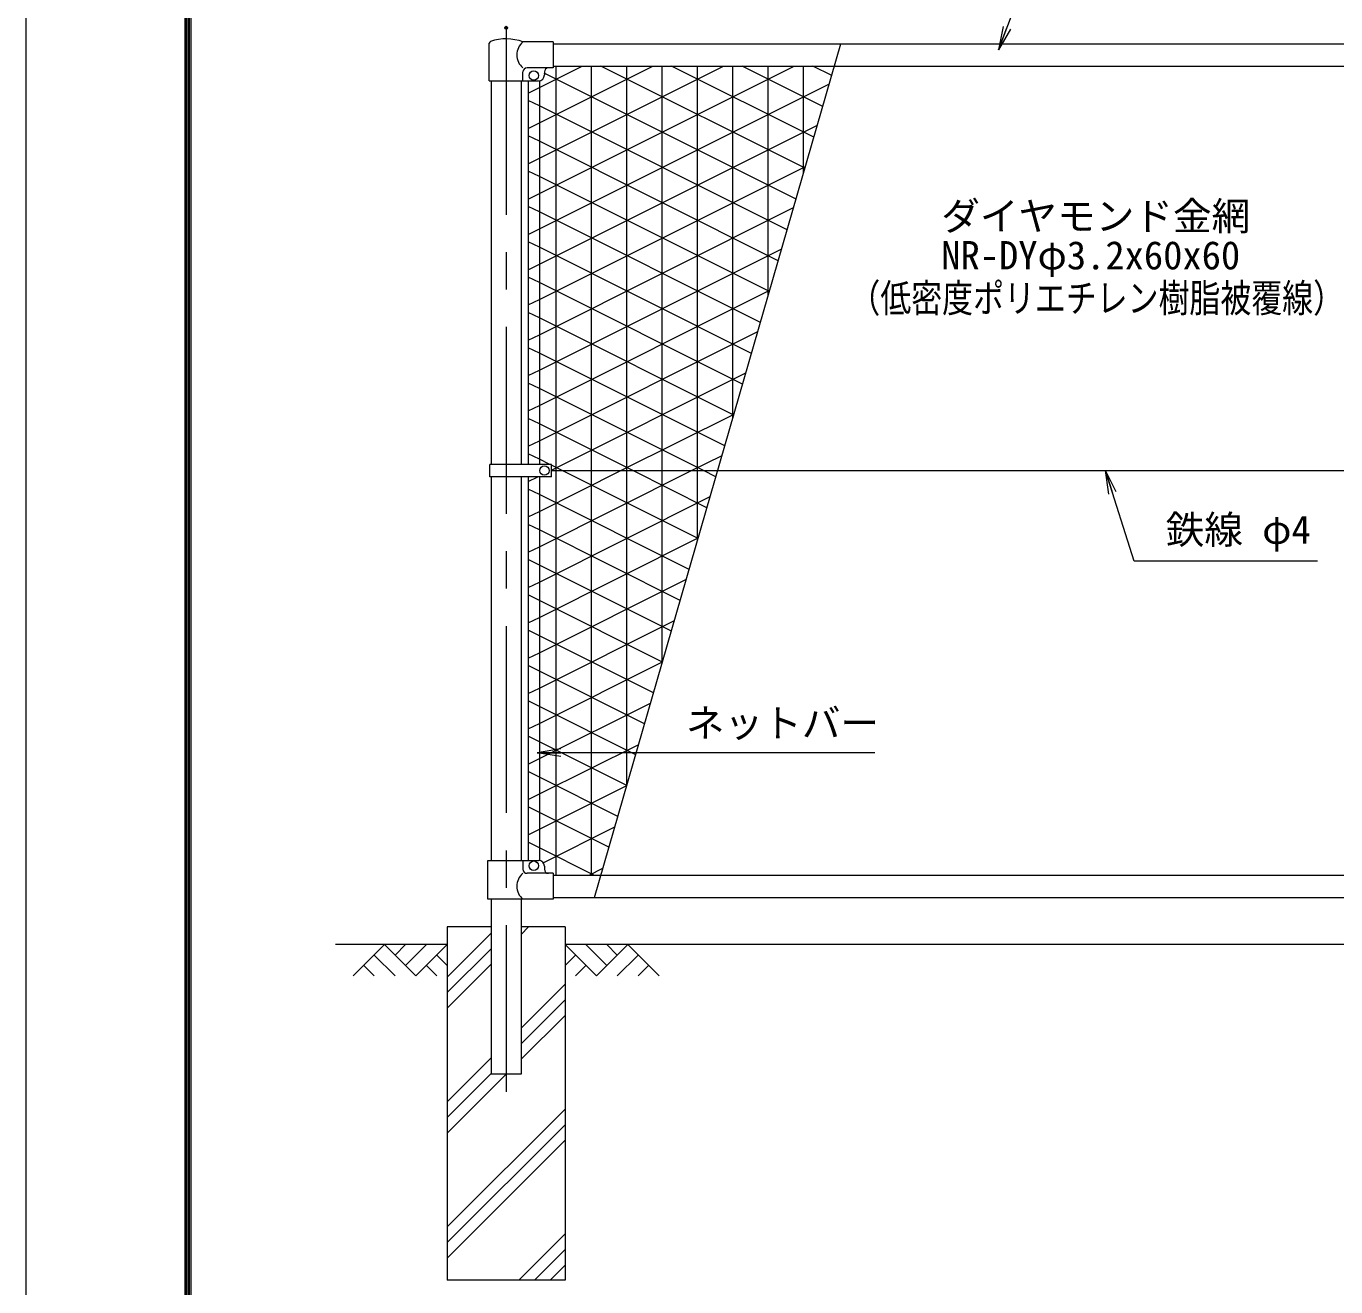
# Model space of a CAD drawing. Units: millimetres, scale not verified. Extents: x -4200 to 4200, y -2970 to 2970.
# Drawn here: x -4200 to -1976, y -1151 to 990 of the extents above; entities that cross this region are included whole.
import ezdxf
from ezdxf.enums import TextEntityAlignment as Align

# ---------------------------------------------------------------- set-up
doc = ezdxf.new("R2010")
doc.units = ezdxf.units.MM
doc.header["$LTSCALE"] = 10
doc.header["$PDMODE"] = 32
doc.header["$PDSIZE"] = 5
doc.linetypes.add('USER1', pattern=[50.8, 31.75, -6.35, 6.35, -6.35])
for name, color, linetype, lineweight in [('0-0_D-TTL', 7, 'Continuous', 18), ('0-1_D-BMK', 2, 'USER1', 13), ('0-2_D-STR1', 1, 'Continuous', 18), ('0-4_0', 7, 'Continuous', 18), ('0-5_Defpoints', 253, 'Continuous', 18), ('0-7_D-BGD', 7, 'Continuous', 18), ('0-8_D-STR4', 7, 'Continuous', 18), ('0-9_D-DCR-HCH', 7, 'Continuous', 13), ('0-A_D-STR3', 3, 'Continuous', 13), ('0-B_D-STR-TXT', 7, 'Continuous', 13)]:
    doc.layers.add(name, color=color, linetype=linetype, lineweight=lineweight)
doc.styles.add('ＭＳ ゴシック', font='')
doc.styles.get('ＭＳ ゴシック').set_extended_font_data('MS Gothic')

# ---------------------------------------------------------------- blocks, each defined once
blk = doc.blocks.new('_Open')
at = {"layer": '0-4_0'}
blk.add_line((-10, 1.667), (0, 0), dxfattribs=at)
blk.add_lwpolyline([(-10, -1.667), (0, 0), (-10, 0)], dxfattribs=at)

msp = doc.modelspace()

# ---------------------------------------------------------------- linework, layer by layer
at = {"layer": '0-0_D-TTL', "color": 2}
msp.add_lwpolyline([(-4200, 2969.89), (4200, 2969.89), (4200, -2970.11), (-4200, -2970.11)], close=True, dxfattribs=at)
at = {"layer": '0-0_D-TTL'}
for points in [[(-3930, 2749.89), (3930, 2749.89), (3930, -2750.11), (-3930, -2750.11)], [(-3927.5, 2747.39), (3927.5, 2747.39), (3927.5, -2747.61), (-3927.5, -2747.61)], [(-3925, 2744.89), (3925, 2744.89), (3925, -2745.11), (-3925, -2745.11)], [(-3922.5, 2742.39), (3922.5, 2742.39), (3922.5, -2742.61), (-3922.5, -2742.61)], [(-3920, 2739.89), (3920, 2739.89), (3920, -2740.11), (-3920, -2740.11)]]:
    msp.add_lwpolyline(points, close=True, dxfattribs=at)
at = {"layer": '0-1_D-BMK'}
msp.add_line((-3384.97, 986.95), (-3384.97, -820.11), dxfattribs=at)
at = {"layer": '0-2_D-STR1'}
for p, q in [((-3304.97, 959.89), (-1464.97, 959.89)), ((-3304.97, 921.89), (-1464.97, 921.89)), ((-3410.37, 896.89), (-3410.37, 245.39)), ((-3359.57, 896.89), (-3359.57, 245.39)), ((-3410.37, 224.39), (-3410.37, -427.11)), ((-3359.57, 224.39), (-3359.57, -427.11)), ((-3304.97, -452.11), (-1464.97, -452.11)), ((-3410.37, -493.11), (-3410.37, -790.11)), ((-3359.57, -493.11), (-3359.57, -790.11)), ((-3304.97, -490.11), (-1464.97, -490.11)), ((-3359.57, -790.11), (-3410.37, -790.11))]:
    msp.add_line(p, q, dxfattribs=at)
at = {"layer": '0-4_0'}
for p, q in [((-3328.47, 885.64), (-3255.98, 921.89)), ((-3328.47, 825.64), (-3135.98, 921.89)), ((-3328.47, 765.64), (-3015.98, 921.89)), ((-3328.47, 705.64), (-2895.98, 921.89)), ((-3300, 234.89), (-3300, 921.89)), ((-3240, 234.89), (-3240, 921.89)), ((-2877.41, 748.58), (-3224.02, 921.89)), ((-3180, 234.89), (-3180, 921.89)), ((-3120, 234.89), (-3120, 921.89)), ((-2862.27, 801.01), (-3104.02, 921.89)), ((-3060, 234.89), (-3060, 921.89)), ((-3000, 323.89), (-3000, 921.89)), ((-2847.14, 853.45), (-2984.02, 921.89)), ((-2940, 531.75), (-2940, 921.89)), ((-2880, 739.6), (-2880, 921.89)), ((-2832, 905.88), (-2864.02, 921.89)), ((-3328.47, 645.64), (-2836.05, 891.86)), ((-2892.54, 696.15), (-3320.48, 910.12)), ((-3347.47, 876.14), (-3328.47, 885.64)), ((-3328.47, 854.12), (-3347.47, 863.62)), ((-2907.68, 643.72), (-3328.47, 854.12)), ((-3347.47, 816.14), (-3328.47, 825.64)), ((-3328.47, 794.12), (-3347.47, 803.62)), ((-3328.47, 585.64), (-2856.29, 821.74)), ((-2922.81, 591.29), (-3328.47, 794.12)), ((-3347.47, 756.14), (-3328.47, 765.64)), ((-3328.47, 734.12), (-3347.47, 743.62)), ((-3328.47, 525.64), (-2876.53, 751.62)), ((-2937.95, 538.85), (-3328.47, 734.12)), ((-3347.47, 696.14), (-3328.47, 705.64)), ((-3328.47, 674.12), (-3347.47, 683.62)), ((-3328.47, 465.64), (-2896.77, 681.49)), ((-2953.08, 486.42), (-3328.47, 674.12)), ((-3347.47, 636.14), (-3328.47, 645.64)), ((-3328.47, 614.12), (-3347.47, 623.62)), ((-2968.22, 433.99), (-3328.47, 614.12)), ((-3328.47, 405.64), (-2917.01, 611.37)), ((-3347.47, 576.14), (-3328.47, 585.64)), ((-3328.47, 554.12), (-3347.47, 563.62)), ((-2983.35, 381.56), (-3328.47, 554.12)), ((-3328.47, 345.64), (-2937.26, 541.25)), ((-3347.47, 516.14), (-3328.47, 525.64)), ((-3328.47, 494.12), (-3347.47, 503.62)), ((-2998.49, 329.12), (-3328.47, 494.12)), ((-3328.47, 285.64), (-2957.5, 471.13)), ((-3347.47, 456.14), (-3328.47, 465.64)), ((-3328.47, 434.12), (-3347.47, 443.62)), ((-3013.63, 276.69), (-3328.47, 434.12)), ((-3347.47, 396.14), (-3328.47, 405.64)), ((-3307.98, 235.89), (-2977.74, 401.01)), ((-3328.47, 374.12), (-3347.47, 383.62)), ((-3050.02, 234.89), (-3328.47, 374.12)), ((-3347.47, 336.14), (-3328.47, 345.64)), ((-3328.47, 314.12), (-3347.47, 323.62)), ((-3170.02, 234.89), (-3328.47, 314.12)), ((-3189.98, 234.89), (-2997.98, 330.89)), ((-3347.47, 276.14), (-3328.47, 285.64)), ((-3069.98, 234.89), (-3018.22, 260.77)), ((-3347.47, 216.14), (-3330.98, 224.39)), ((-3328.47, 165.64), (-3189.98, 234.89)), ((-3328.47, 105.64), (-3069.98, 234.89)), ((-3300, -452.11), (-3300, 234.89)), ((-3240, -452.11), (-3240, 234.89)), ((-3180, -299.67), (-3180, 234.89)), ((-3043.9, 171.83), (-3170.02, 234.89)), ((-3120, -91.81), (-3120, 234.89)), ((-3060, 116.04), (-3060, 234.89)), ((-3028.76, 224.26), (-3050.02, 234.89)), ((-3328.47, 194.12), (-3347.47, 203.62)), ((-3074.17, 66.96), (-3328.47, 194.12)), ((-3328.47, 45.64), (-3038.46, 190.65)), ((-3347.47, 156.14), (-3328.47, 165.64)), ((-3328.47, 134.12), (-3347.47, 143.62)), ((-3089.3, 14.53), (-3328.47, 134.12)), ((-3328.47, -14.36), (-3058.7, 120.53)), ((-3347.47, 96.14), (-3328.47, 105.64)), ((-3328.47, 74.12), (-3347.47, 83.62)), ((-3104.44, -37.9), (-3328.47, 74.12)), ((-3347.47, 36.14), (-3328.47, 45.64)), ((-3328.47, -74.36), (-3078.95, 50.41)), ((-3328.47, 14.12), (-3347.47, 23.62)), ((-3119.57, -90.33), (-3328.47, 14.12)), ((-3347.47, -23.86), (-3328.47, -14.36)), ((-3328.47, -134.36), (-3099.19, -19.71)), ((-3328.47, -45.88), (-3347.47, -36.38)), ((-3134.71, -142.77), (-3328.47, -45.88)), ((-3347.47, -83.86), (-3328.47, -74.36)), ((-3328.47, -105.88), (-3347.47, -96.38)), ((-3328.47, -194.36), (-3119.43, -89.83)), ((-3149.84, -195.2), (-3328.47, -105.88)), ((-3347.47, -143.86), (-3328.47, -134.36)), ((-3328.47, -165.88), (-3347.47, -156.38)), ((-3328.47, -254.36), (-3139.67, -159.96)), ((-3164.98, -247.63), (-3328.47, -165.88)), ((-3347.47, -203.86), (-3328.47, -194.36)), ((-3328.47, -225.88), (-3347.47, -216.38)), ((-3180.12, -300.06), (-3328.47, -225.88)), ((-3328.47, -314.36), (-3159.91, -230.08)), ((-3347.47, -263.86), (-3328.47, -254.36)), ((-3328.47, -285.88), (-3347.47, -276.38)), ((-3195.25, -352.5), (-3328.47, -285.88)), ((-3328.47, -374.36), (-3180.15, -300.2)), ((-3347.47, -323.86), (-3328.47, -314.36)), ((-3328.47, -345.88), (-3347.47, -336.38)), ((-3210.39, -404.93), (-3328.47, -345.88)), ((-3347.47, -383.86), (-3328.47, -374.36)), ((-3322.01, -431.12), (-3200.39, -370.32)), ((-3243.98, -452.11), (-3220.64, -440.44))]:
    msp.add_line(p, q, dxfattribs=at)
for points in [[(-3311.02, 245.39), (-3328.47, 254.12), (-3347.47, 263.62)], [(-3059.03, 119.39), (-3290.02, 234.89), (-3307.98, 243.87)], [(-3236.03, -452.11), (-3328.47, -405.88), (-3347.47, -396.38)]]:
    msp.add_lwpolyline(points, dxfattribs=at)
at = {"layer": '0-5_Defpoints'}
msp.add_line((-3234.97, -490.11), (-2816.41, 959.89), dxfattribs=at)
msp.add_point((-3384.97, 986.95), dxfattribs=at)
at = {"layer": '0-7_D-BGD'}
for p, q in [((-3484.97, -570.11), (-3674.97, -570.11)), ((-1484.97, -570.11), (-3284.97, -570.11))]:
    msp.add_line(p, q, dxfattribs=at)
at = {"layer": '0-8_D-STR4'}
for p, q in [((-3484.97, -540.11), (-3484.97, -1140.11)), ((-3410.37, -540.11), (-3484.97, -540.11)), ((-3284.97, -540.11), (-3359.57, -540.11)), ((-3284.97, -540.11), (-3284.97, -1140.11)), ((-3284.97, -1140.11), (-3484.97, -1140.11))]:
    msp.add_line(p, q, dxfattribs=at)
at = {"layer": '0-9_D-DCR-HCH'}
for p, q in [((-3484.97, -625.21), (-3410.37, -550.61)), ((-3359.57, -552.84), (-3346.84, -540.11)), ((-3591.4, -570.11), (-3644.61, -623.32)), ((-3591.4, -570.11), (-3538.19, -623.32)), ((-3573.66, -587.85), (-3555.92, -570.11)), ((-3555.92, -605.58), (-3520.45, -570.11)), ((-3538.19, -623.32), (-3484.97, -570.11)), ((-3484.97, -651.73), (-3410.37, -577.13)), ((-3231.76, -623.32), (-3284.97, -570.11)), ((-3214.03, -605.58), (-3249.5, -570.11)), ((-3178.55, -570.11), (-3231.76, -623.32)), ((-3196.2, -587.94), (-3214.03, -570.11)), ((-3178.55, -570.11), (-3125.34, -623.32)), ((-3609.14, -587.85), (-3573.5, -623.32)), ((-3502.71, -587.85), (-3484.97, -605.5)), ((-3267.24, -587.85), (-3284.97, -605.5)), ((-3160.81, -587.85), (-3196.45, -623.32)), ((-3626.87, -605.58), (-3609.05, -623.32)), ((-3520.45, -605.58), (-3502.63, -623.32)), ((-3484.97, -678.24), (-3410.37, -603.64)), ((-3249.5, -605.58), (-3267.32, -623.32)), ((-3143.08, -605.58), (-3160.89, -623.32)), ((-3359.57, -711.94), (-3284.97, -637.34)), ((-3359.57, -738.46), (-3284.97, -663.86)), ((-3359.57, -764.98), (-3284.97, -690.38)), ((-3484.97, -837.34), (-3410.37, -762.74)), ((-3484.97, -863.86), (-3410.37, -789.26)), ((-3484.97, -890.38), (-3384.71, -790.11)), ((-3484.97, -1049.48), (-3284.97, -849.48)), ((-3484.97, -1075.99), (-3284.97, -875.99)), ((-3484.97, -1102.51), (-3284.97, -902.51)), ((-3363.48, -1140.11), (-3284.97, -1061.61)), ((-3336.96, -1140.11), (-3284.97, -1088.12)), ((-3310.44, -1140.11), (-3284.97, -1114.64))]:
    msp.add_line(p, q, dxfattribs=at)
at = {"layer": '0-A_D-STR3'}
for p, q in [((-3413.52, 896.89), (-3413.52, 960.58)), ((-3304.97, 962.89), (-3356.42, 962.89)), ((-3304.97, 962.89), (-3304.97, 918.89)), ((-3356.42, 896.89), (-3356.42, 911.89)), ((-3304.97, 918.89), (-3349.42, 918.89)), ((-3319.97, 911.89), (-3319.97, 906.89)), ((-3413.52, 896.89), (-3356.42, 896.89)), ((-3356.42, 896.89), (-3329.97, 896.89)), ((-3347.47, 896.89), (-3347.47, 245.39)), ((-3328.47, 896.89), (-3328.47, 245.39)), ((-3412.47, 224.39), (-3412.47, 245.39)), ((-3307.98, 245.39), (-3412.47, 245.39)), ((-3307.98, 224.39), (-3307.98, 245.39)), ((-3307.98, 224.39), (-3412.47, 224.39)), ((-3347.47, 224.39), (-3347.47, -427.11)), ((-3328.47, 224.39), (-3328.47, -427.22)), ((-3307.98, 234.89), (-1467.47, 234.89)), ((-3415.92, -427.11), (-3329.97, -427.11)), ((-3415.92, -493.11), (-3415.92, -427.11)), ((-3356.42, -427.11), (-3356.42, -442.11)), ((-3319.97, -437.11), (-3319.97, -442.11)), ((-3304.97, -449.11), (-3349.42, -449.11)), ((-3304.97, -449.11), (-3304.97, -493.11)), ((-3304.97, -493.11), (-3415.92, -493.11))]:
    msp.add_line(p, q, dxfattribs=at)
for centre in [(-3337.97, 905.89), (-3319.98, 234.89), (-3337.97, -436.11)]:
    msp.add_circle(centre, 8, dxfattribs=at)
for centre, radius, start, end in [((-3410.22, 960.58), 3.3, 109.22051, 180), ((-3384.97, 888.16), 80, 69.0916, 109.22051), ((-3338.23, 940.89), 28.55, 129.59418, 230.40582), ((-3349.42, 911.89), 7, 90, 180), ((-3312.97, 911.89), 7, 90, 180), ((-3329.97, 906.89), 10, 270, 0), ((-3349.42, -442.11), 7, 180, 270), ((-3329.97, -437.11), 10, 0, 90), ((-3312.97, -442.11), 7, 180, 270), ((-3338.23, -471.11), 28.55, 129.59418, 230.40582)]:
    msp.add_arc(centre, radius, start, end, dxfattribs=at)
at = {"layer": '0-B_D-STR-TXT'}
msp.add_line((-2759.1, -244.2), (-3330.22, -244.2), dxfattribs=at)
for points in [[(-1953.16, 1107.89), (-2489.46, 1107.89), (-2548.1, 951.32)], [(-2007.31, 81.26), (-2318.64, 81.26), (-2366.73, 232.98)]]:
    msp.add_lwpolyline(points, dxfattribs=at)

# ---------------------------------------------------------------- block references
at = {"layer": '0-B_D-STR-TXT', "xscale": 4, "yscale": 4}
for p, rotation in [((-2548.8, 949.45), 249.46512), ((-2367.34, 234.89), 107.58773), ((-3332.22, -244.2), 180)]:
    msp.add_blockref('_Open', p, dxfattribs=dict(at, rotation=rotation))

# ---------------------------------------------------------------- texts
at = {"layer": '0-B_D-STR-TXT', "style": 'ＭＳ ゴシック'}
for s, p in [('ダイヤモンド金網', (-2646.12, 628.65)), ('NR-DYφ3.2x60x60', (-2646.12, 562.2)), ('鉄線 φ4', (-2264.92, 96.13)), ('ネットバー', (-3079.66, -232.25))]:
    msp.add_text(s, height=48.09, dxfattribs=at).set_placement(p, align=Align.BOTTOM_LEFT)
at = {"layer": '0-B_D-STR-TXT', "style": 'ＭＳ ゴシック', "width": 0.8}
msp.add_text('（低密度ポリエチレン樹脂被覆線）', height=48.11, dxfattribs=at).set_placement((-2802.06, 489.41), align=Align.BOTTOM_LEFT)

doc.saveas('drawing.dxf')
